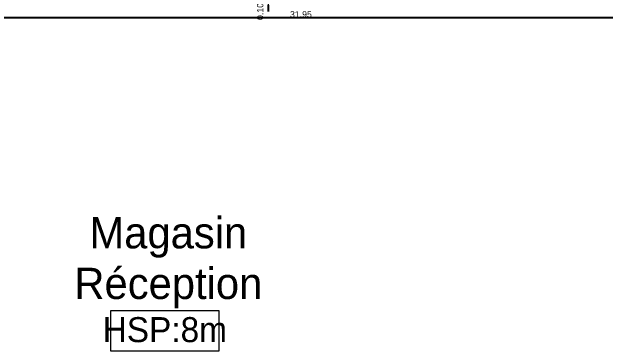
# Model space of a CAD drawing. Header units: millimetres. Extents: x -284281 to 1648660, y -821378 to -151356.
# Drawn here: x -258597 to -234833, y -248314 to -234747 of the extents above; entities that cross this region are included whole.
import ezdxf

# ---------------------------------------------------------------- set-up
doc = ezdxf.new("R2010")
doc.units = ezdxf.units.MM
doc.header["$MEASUREMENT"] = 0
doc.layers.get('Defpoints').update_dxf_attribs({"color": 250})
doc.layers.add('Cotations - 1_100', color=7, linetype='Continuous')
doc.layers.add('Hachure', color=7, linetype='Continuous')
doc.styles.add('STYLE_GENERE_1', font='AGENCYR.TTF')
doc.styles.add('STYLE_GENERE_2', font='arial.ttf')
doc.dimstyles.new('STYLE_GENERE__1', dxfattribs={"dimtxt": 250, "dimasz": 190, "dimexe": 0.18, "dimexo": 0.0625, "dimgap": 0, "dimtad": 1, "dimtih": 1, "dimtoh": 1, "dimlfac": 0.001, "dimzin": 0, "dimdsep": 46, "dimtxsty": 'STYLE_GENERE_2', "dimblk": 'ARROWHEAD_6', "dimblk1": 'ARROWHEAD_6', "dimblk2": 'ARROWHEAD_6', "dimcen": 0.09, "dimse1": 1, "dimse2": 1, "dimclrd": 7, "dimclre": 7, "dimclrt": 7, "dimazin": 0, "dimtfac": 1, "dimtdec": 4, "dimtmove": 0, "dimatfit": 3, "dimfxl": 1, "dimtolj": 1, "dimtzin": 0, "dimarcsym": 0})
doc.dimstyles.new('STYLE_GENERE__2', dxfattribs={"dimtxt": 250, "dimasz": 190, "dimexe": 0.18, "dimexo": 0.0625, "dimgap": 0, "dimtad": 1, "dimlfac": 0.001, "dimzin": 0, "dimdsep": 46, "dimtxsty": 'STYLE_GENERE_2', "dimblk": 'ARROWHEAD_6', "dimblk1": 'ARROWHEAD_6', "dimblk2": 'ARROWHEAD_6', "dimcen": 0.09, "dimse1": 1, "dimse2": 1, "dimclrd": 7, "dimclre": 7, "dimclrt": 7, "dimazin": 0, "dimtfac": 1, "dimtdec": 4, "dimtmove": 0, "dimatfit": 3, "dimfxl": 1, "dimtolj": 1, "dimtzin": 0, "dimarcsym": 0})

# ---------------------------------------------------------------- blocks, each defined once
blk = doc.blocks.new('ARROWHEAD_6')
at = {"color": 0, "linetype": 'Continuous', "lineweight": 0}
for p, q in [((0, 0), (-1, 0)), ((-0.5, -0.5), (0.5, 0.5))]:
    blk.add_line(p, q, dxfattribs=at)
blk = doc.blocks.new('*D1236')
at = {"layer": 'Cotations - 1_100', "color": 7, "linetype": 'Continuous', "lineweight": -2, "transparency": 16777216}
blk.add_line((-262799, -234974), (-231224, -234974), dxfattribs=at)
at = {"layer": 'Defpoints', "color": 0, "linetype": 'Continuous', "transparency": 16777216}
for p in [(-262989, -231696), (-231034, -231696), (-231034, -234974)]:
    blk.add_point(p, dxfattribs=at)
at = {"layer": 'Cotations - 1_100', "color": 7, "linetype": 'Continuous', "lineweight": -2, "transparency": 16777216, "xscale": 190, "yscale": 190, "zscale": 190, "rotation": 180}
blk.add_blockref('ARROWHEAD_6', (-262989, -234974), dxfattribs=at)
at = {"layer": 'Cotations - 1_100', "color": 7, "linetype": 'Continuous', "lineweight": -2, "transparency": 16777216, "xscale": 190, "yscale": 190, "zscale": 190}
blk.add_blockref('ARROWHEAD_6', (-231034, -234974), dxfattribs=at)
at = {"layer": 'Cotations - 1_100', "color": 7, "linetype": 'Continuous', "lineweight": 5, "transparency": 16777216, "insert": (-247019, -234847), "char_height": 250, "attachment_point": 5, "style": 'STYLE_GENERE_2'}
blk.add_mtext('\\A1;31.95', dxfattribs=at)
blk = doc.blocks.new('*D1334')
at = {"layer": 'Cotations - 1_100', "color": 7, "linetype": 'Continuous', "lineweight": -2, "transparency": 16777216}
for p, q in [((-248325, -234001), (-248325, -233811)), ((-248325, -234191), (-248325, -234291)), ((-248325, -234481), (-248325, -234731))]:
    blk.add_line(p, q, dxfattribs=at)
at = {"layer": 'Defpoints', "color": 0, "linetype": 'Continuous', "transparency": 16777216}
for p in [(-249770, -234191), (-249770, -234291), (-248325, -234191)]:
    blk.add_point(p, dxfattribs=at)
at = {"layer": 'Cotations - 1_100', "color": 7, "linetype": 'Continuous', "lineweight": -2, "transparency": 16777216, "xscale": 190, "yscale": 190, "zscale": 190}
for p, rotation in [((-248325, -234191), 270), ((-248325, -234291), 90)]:
    blk.add_blockref('ARROWHEAD_6', p, dxfattribs=dict(at, rotation=rotation))
at = {"layer": 'Cotations - 1_100', "color": 7, "linetype": 'Continuous', "lineweight": 5, "transparency": 16777216, "insert": (-248650, -234731), "char_height": 250, "attachment_point": 5, "rotation": 90, "style": 'STYLE_GENERE_2'}
blk.add_mtext('\\A1;0.10', dxfattribs=at)

msp = doc.modelspace()

# ---------------------------------------------------------------- linework, layer by layer
at = {"layer": 'Hachure', "color": 7, "linetype": 'Continuous', "lineweight": 5, "flags": 128}
msp.add_lwpolyline([(-254634.95402, -246692.6547), (-250304.03112, -246692.6547), (-250304.03112, -248314.2797), (-254634.95402, -248314.2797)], close=True, dxfattribs=at)

# ---------------------------------------------------------------- texts
at = {"layer": 'Hachure', "color": 250, "linetype": 'Continuous', "lineweight": 5, "true_color": 0x1f1f1f, "insert": (-252329.02673, -244781.31671), "char_height": 1250, "attachment_point": 5, "line_spacing_factor": 0.972106, "style": 'STYLE_GENERE_1'}
msp.add_mtext('\\A1;{\\pqc;\\fAgency FB|b0|i0|c0|p34;Magasin \\P\\pqc;\\fAgency FB|b0|i0|c0|p34;Réception}', dxfattribs=at)
at = {"layer": 'Hachure', "color": 250, "linetype": 'Continuous', "lineweight": 5, "true_color": 0x1f1f1f, "insert": (-252469.49257, -247462.92497), "char_height": 1000, "attachment_point": 5, "style": 'STYLE_GENERE_1'}
msp.add_mtext('\\A1;{\\pqc;\\fAgency FB|b0|i0|c0|p34;HSP:8m}', dxfattribs=at)

# ---------------------------------------------------------------- dimensions: what is measured, and where the dimension line sits
at = {"layer": 'Cotations - 1_100', "color": 7, "linetype": 'Continuous', "lineweight": 5}
dim = msp.add_linear_dim(base=(-231034.28973, -234974.35803), p1=(-262988.65028, -231695.57011), p2=(-231034.28973, -231695.57011), dimstyle='STYLE_GENERE__1', dxfattribs=at)
dim.commit()
dim.dimension.update_dxf_attribs({"geometry": '*D1236', "text_midpoint": (-247018.89754, -234974.35803), "dimtype": 160})
dim = msp.add_linear_dim(base=(-248325.37615, -234190.83343), p1=(-249769.7206, -234290.83343), p2=(-249769.7206, -234190.83343), angle=90, dimstyle='STYLE_GENERE__2', dxfattribs=at)
dim.commit()
dim.dimension.update_dxf_attribs({"geometry": '*D1334', "text_midpoint": (-248649.64286, -234731.27218), "dimtype": 160, "text_rotation": 90})

doc.saveas('drawing.dxf')
